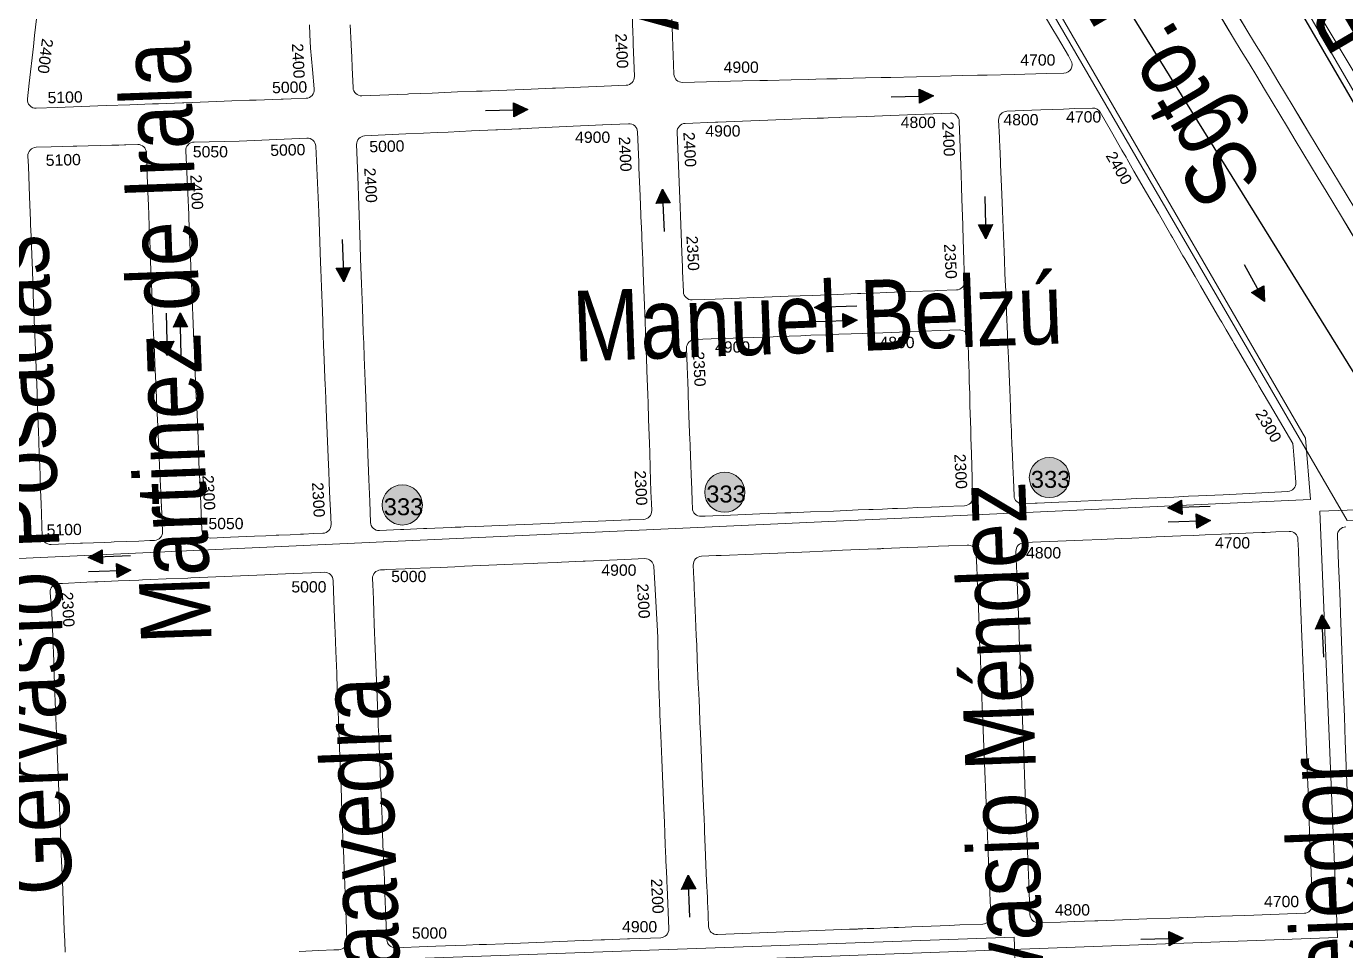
# Model space of a CAD drawing. Header units: millimetres. Extents: x 11558 to 23675, y 49449 to 61482.
# Drawn here: x 15610.6 to 16077.9, y 55784.6 to 56111.9 of the extents above; entities that cross this region are included whole.
import ezdxf

# ---------------------------------------------------------------- set-up
doc = ezdxf.new("R2010")
doc.units = ezdxf.units.MM
for name, color, linetype in [('0. plano base - nombres calles', 22, 'Continuous'), ('0. Plano Base - PLANO', 254, 'Continuous'), ('0. Plano base - sentido calles', 253, 'Continuous'), ('0. vias del tren', 252, 'VÍAS'), ('7. puesta en valor CC la lucila', 212, 'Continuous'), ('Linea 343 REGRESO', 125, 'Continuous'), ('numeración', 7, 'Continuous')]:
    doc.layers.add(name, color=color, linetype=linetype)
for name, color, linetype, true_color in [('Linea 130 IDA', 7, 'Continuous', 0x26921c), ('Linea 41 San Cristobal', 7, 'Continuous', 0xe67300), ('Linea 707 - ex333', 7, 'Continuous', 0xad002b), ('Linea 707 - ex333 -', 7, 'Continuous', 0x616161)]:
    doc.layers.add(name, color=color, linetype=linetype, true_color=true_color)
doc.layers.add('Linea Bicentenario Original', color=7, linetype='Continuous', true_color=0x0000cc, transparency=0.5)
doc.layers.get('7. puesta en valor CC la lucila').off()
doc.styles.get("Standard").update_dxf_attribs({"font": 'arial.ttf'})
doc.linetypes.add('VÍAS', pattern='A,0.15,[130,ltypeshp.shx,S=0.25,R=0,X=0,Y=0],0.15', length=0.3)

# ---------------------------------------------------------------- blocks, each defined once
blk = doc.blocks.new('MANZANAS')
at = {"layer": '0. Plano Base - PLANO', "color": 0, "linetype": 'VÍAS', "lineweight": 5, "ltscale": 4}
for points in [[(5633392.19, 6179345.26), (5633766.17, 6178972.83), (5633911.62, 6178827.98, 0.101414), (5634043.46, 6178741.38, 0.02134), (5634208.17, 6178683.79), (5634894.89, 6178561.57), (5635134.9, 6178519.11), (5635207, 6178505.64), (5635242.16, 6178496.03, -0.077062), (5635335.8, 6178454.16, 0.007448), (5635399.31, 6178414.39, -0.001689), (5635687.6, 6178238.47), (5636190.29, 6177920.23), (5636600.65, 6177660.36)], [(5633388.52, 6179341.14), (5633762.29, 6178968.93), (5633907.74, 6178824.08, 0.101414), (5634041.43, 6178736.27, 0.02138), (5634206.89, 6178678.43), (5634893.93, 6178556.15), (5635133.92, 6178513.7), (5635205.77, 6178500.27), (5635240.71, 6178490.73, -0.077062), (5635332.82, 6178449.54, 0.007448), (5635396.46, 6178409.69, -0.001689), (5635684.68, 6178233.8), (5636187.35, 6177915.58), (5636597.71, 6177655.71)]]:
    blk.add_lwpolyline(points, format="xyb", dxfattribs=at)
at = {"layer": '0. Plano Base - PLANO', "color": 0}
blk.add_lwpolyline([(5635656.94, 6178224.26), (5635696.88, 6178247.35, 0.563567), (5635696.98, 6178252.48), (5635428.57, 6178422.55), (5635373.62, 6178391.01), (5635653.9, 6178224.28, 0.271552)], format="xyb", close=True, dxfattribs=at)
at = {"layer": '0. Plano Base - PLANO', "color": 0, "linetype": 'Continuous', "lineweight": 5}
for points in [[(5635458.23, 6178310.1), (5635463.93, 6178306.51), (5635467.19, 6178304.46), (5635473.68, 6178300.37), (5635475.22, 6178299.4, -0.571245), (5635475.07, 6178294.23), (5635469.68, 6178291.26), (5635459.62, 6178285.72), (5635451.23, 6178281.1), (5635448.3, 6178279.48), (5635443.7, 6178276.95), (5635436.73, 6178273.11), (5635429.32, 6178269.03), (5635421.37, 6178264.65), (5635418.42, 6178263.02), (5635413.48, 6178260.3), (5635405.86, 6178256.1), (5635404.72, 6178255.47), (5635401.56, 6178253.73), (5635398.13, 6178251.84), (5635395.81, 6178250.56), (5635390.45, 6178247.61), (5635383.09, 6178243.55), (5635380.73, 6178242.25), (5635375.3, 6178239.26), (5635367.86, 6178235.16), (5635356.77, 6178229.06, -0.409861), (5635352.72, 6178230.2), (5635346.13, 6178241.74), (5635344.43, 6178244.73), (5635341.86, 6178249.23)], [(5635328.98, 6178243.74), (5635333.29, 6178236.06), (5635333.87, 6178235.03), (5635335.03, 6178232.97), (5635340.62, 6178223.02, -0.412164), (5635339.49, 6178218.95), (5635332.75, 6178215.1), (5635325.38, 6178210.89), (5635323.4, 6178209.76), (5635317.74, 6178206.52), (5635316.83, 6178206), (5635310.28, 6178202.26), (5635307.74, 6178200.81), (5635302.78, 6178197.98), (5635295.14, 6178193.61), (5635293.87, 6178192.89), (5635293.36, 6178192.59), (5635287.55, 6178189.28), (5635279.71, 6178184.8), (5635272.57, 6178180.71), (5635272.13, 6178180.46), (5635269.23, 6178178.81), (5635258.13, 6178172.46, -0.412823), (5635254.04, 6178173.57), (5635250.45, 6178179.78), (5635248.58, 6178183.03), (5635246.51, 6178186.6), (5635246.29, 6178186.99), (5635242.86, 6178192.93)], [(5635230.03, 6178186.2), (5635231.75, 6178183.2), (5635234.16, 6178179.01), (5635238.25, 6178172.69), (5635242.05, 6178166.86, -0.432144), (5635241.02, 6178162.61), (5635236.4, 6178159.99), (5635233.86, 6178158.57), (5635233.35, 6178158.26), (5635225.63, 6178153.88), (5635223.49, 6178152.67), (5635218.12, 6178149.63), (5635210.85, 6178145.5), (5635203.26, 6178141.2), (5635202.93, 6178141.01), (5635200.45, 6178139.61), (5635195.49, 6178136.79), (5635193.6, 6178135.72), (5635186.63, 6178131.77), (5635179.39, 6178127.67), (5635171.77, 6178123.34), (5635164.22, 6178119.06), (5635157.81, 6178115.37, -0.460724), (5635153.51, 6178116.89), (5635151.49, 6178122.16), (5635146.79, 6178134.37), (5635145.39, 6178138.03), (5635142.21, 6178146.29)], [(5635681.3, 6178114.99), (5635672.55, 6178130.37), (5635668.38, 6178137.71), (5635663.14, 6178146.92), (5635659.92, 6178152.57), (5635656.67, 6178158.29), (5635650.22, 6178169.62), (5635648.17, 6178173.24), (5635645.31, 6178178.26), (5635641.63, 6178184.74), (5635636.59, 6178193.57, -0.419579), (5635637.76, 6178197.69)], [(5635304.71, 6177854.86), (5635302.78, 6177858.23), (5635300.83, 6177861.65), (5635292.21, 6177876.76), (5635287.45, 6177885.1), (5635283.63, 6177891.78), (5635280.61, 6177897.08), (5635279.38, 6177899.23), (5635275.01, 6177906.9), (5635270.71, 6177914.42), (5635266.33, 6177922.1), (5635264.95, 6177924.52), (5635262.13, 6177929.46), (5635257.79, 6177937.06), (5635253.61, 6177944.39), (5635249.27, 6177952), (5635244.98, 6177959.47), (5635241.25, 6177965.4, -0.425778), (5635242.3, 6177969.6), (5635243.6, 6177970.35), (5635251.09, 6177974.65), (5635253.54, 6177976.06), (5635254.48, 6177976.6), (5635260.71, 6177980.18), (5635264.3, 6177982.24), (5635267.11, 6177983.86), (5635268.25, 6177984.51), (5635270.65, 6177985.89), (5635275.45, 6177988.65), (5635282.11, 6177992.47), (5635283.1, 6177993.04), (5635285.85, 6177994.62), (5635290.76, 6177997.45), (5635298.3, 6178001.78), (5635305.86, 6178006.12), (5635307.5, 6178007.06), (5635314.53, 6178011.1), (5635323.05, 6178015.99), (5635324.13, 6178016.61, -0.415484), (5635328.23, 6178015.5), (5635331.83, 6178009.17), (5635336.19, 6178001.49), (5635337.37, 6177999.42), (5635340.61, 6177993.74), (5635344.47, 6177986.93), (5635344.96, 6177986.09), (5635348.72, 6177979.46), (5635348.97, 6177979.03), (5635349.3, 6177978.44), (5635352.86, 6177972.19), (5635353.31, 6177971.4), (5635357.5, 6177964.04), (5635359.06, 6177961.29), (5635361.79, 6177956.5), (5635366.22, 6177948.71), (5635366.81, 6177947.66), (5635370.36, 6177941.42), (5635374.68, 6177933.82), (5635376.82, 6177930.07), (5635379.04, 6177926.17), (5635381.42, 6177921.97), (5635383.24, 6177918.78), (5635384.79, 6177916.05), (5635387.53, 6177911.24), (5635391.42, 6177904.41, -0.413574), (5635390.3, 6177900.32), (5635388.76, 6177899.44), (5635384.18, 6177896.82), (5635378.15, 6177893.38)]]:
    blk.add_lwpolyline(points, format="xyb", dxfattribs=at)
for points in [[(5635492.92, 6178287.87), (5635499.64, 6178283.57), (5635505.88, 6178279.55), (5635508.33, 6178277.99), (5635509.09, 6178277.51), (5635513.1, 6178274.93), (5635520.6, 6178270.13), (5635527.67, 6178265.63), (5635535.09, 6178260.91), (5635536.01, 6178260.32), (5635542.34, 6178256.3), (5635543.44, 6178255.59), (5635544.85, 6178254.71), (5635549.55, 6178251.72), (5635552.81, 6178249.67), (5635557.09, 6178246.96), (5635564.28, 6178242.4), (5635565.36, 6178241.73), (5635567.97, 6178240.08), (5635571.72, 6178237.71), (5635572.72, 6178237.09), (5635576.73, 6178234.56), (5635578.83, 6178233.24), (5635586.23, 6178228.59), (5635587.41, 6178227.86), (5635589.4, 6178226.61), (5635593.73, 6178223.88), (5635607.5, 6178215.27), (5635608.22, 6178214.1), (5635609.7, 6178211.72), (5635612.07, 6178207.91), (5635614.81, 6178203.5, -0.420783), (5635613.79, 6178199.33), (5635603.96, 6178193.52), (5635594, 6178187.76), (5635586.42, 6178183.36), (5635583.38, 6178181.63), (5635578.9, 6178179.01), (5635571.22, 6178174.57), (5635567.34, 6178172.35), (5635564.13, 6178170.46), (5635561.84, 6178169.16), (5635560.06, 6178168.11), (5635556.74, 6178166.19), (5635554.93, 6178165.14), (5635550.3, 6178162.46), (5635548.94, 6178161.67), (5635543.54, 6178158.57), (5635536.92, 6178154.74), (5635536.31, 6178154.38), (5635532.52, 6178152.18, -0.415819), (5635528.41, 6178153.29), (5635525.56, 6178158.26), (5635525.54, 6178158.31), (5635523.23, 6178162.35), (5635521.4, 6178165.52), (5635521.38, 6178165.57), (5635519.21, 6178169.35), (5635517.81, 6178171.8), (5635516.96, 6178173.28), (5635516.94, 6178173.33), (5635515.29, 6178176.21), (5635512.76, 6178180.61), (5635512.74, 6178180.67), (5635509.71, 6178185.95), (5635508.36, 6178188.29), (5635508.34, 6178188.34), (5635505.58, 6178193.16), (5635504.14, 6178195.67), (5635504.12, 6178195.72), (5635502.02, 6178199.38), (5635500.02, 6178202.87), (5635499.92, 6178203.04), (5635496.15, 6178209.63), (5635495.42, 6178210.89), (5635495.4, 6178210.95), (5635491.19, 6178218.28), (5635491.17, 6178218.33), (5635490.73, 6178219.1), (5635488.94, 6178222.22), (5635487.29, 6178225.11), (5635486.93, 6178225.72), (5635486.91, 6178225.77), (5635482.58, 6178233.32), (5635482.56, 6178233.37), (5635479.74, 6178238.3), (5635478.23, 6178240.92), (5635478.21, 6178240.97), (5635473.95, 6178248.4), (5635470.11, 6178255.11), (5635469.7, 6178255.83), (5635469.67, 6178255.88), (5635468.07, 6178258.68), (5635466.95, 6178260.64), (5635465.67, 6178262.87), (5635465.31, 6178263.48), (5635462.25, 6178268.83, -0.413232), (5635463.35, 6178272.92), (5635471.01, 6178277.34), (5635473.8, 6178278.91), (5635480.82, 6178282.9), (5635484.34, 6178284.87), (5635489.83, 6178287.96, -0.277377)], [(5635476.72, 6178208.57), (5635470.87, 6178205.27), (5635470.01, 6178204.77), (5635462.53, 6178200.51), (5635455.1, 6178196.29), (5635451.16, 6178194.05), (5635447.28, 6178191.84), (5635446.22, 6178191.24), (5635440, 6178187.7), (5635432.27, 6178183.31), (5635424.86, 6178179.1), (5635417.41, 6178174.86), (5635414.24, 6178173.07), (5635409.86, 6178170.57), (5635402.33, 6178166.29), (5635399.09, 6178164.44), (5635395.27, 6178162.27, -0.41374), (5635391.18, 6178163.4), (5635387.57, 6178169.72), (5635386.85, 6178170.98), (5635384.25, 6178175.54), (5635381.01, 6178181.21), (5635377.87, 6178186.76), (5635376.32, 6178189.44), (5635363.15, 6178212.51, -0.414107), (5635364.27, 6178216.6), (5635373.59, 6178221.92), (5635374.34, 6178222.35), (5635381.94, 6178226.68), (5635389.67, 6178231.09), (5635397.23, 6178235.4), (5635402.51, 6178238.41), (5635404.86, 6178239.75), (5635406.8, 6178240.85), (5635408.24, 6178241.67), (5635411.7, 6178243.64), (5635412.37, 6178244.02), (5635417.02, 6178246.68), (5635419.95, 6178248.34), (5635427.57, 6178252.69), (5635435.32, 6178257.1), (5635445.95, 6178263.16, -0.415717), (5635450.05, 6178262.03), (5635456.25, 6178251.03), (5635459.18, 6178245.82), (5635461.49, 6178241.72), (5635463.52, 6178238.12), (5635468.1, 6178229.98), (5635468.51, 6178229.25), (5635472.43, 6178222.29), (5635477.86, 6178212.65, -0.41403)], [(5635350.63, 6178206.16), (5635356, 6178196.8), (5635356.99, 6178195.08), (5635361.92, 6178186.48), (5635366.94, 6178177.71), (5635367.21, 6178177.25), (5635370.98, 6178170.62), (5635371.76, 6178169.27), (5635373.31, 6178166.52), (5635375.48, 6178162.73), (5635379.82, 6178155.13), (5635381.09, 6178152.9), (5635382.7, 6178150.06), (5635383.85, 6178148.06), (5635388.26, 6178140.26), (5635390.27, 6178136.72), (5635392.53, 6178132.73), (5635396.83, 6178125.16), (5635398.22, 6178122.69), (5635401.05, 6178117.7), (5635405.31, 6178110.13), (5635406.78, 6178107.5), (5635409.59, 6178102.53), (5635411.67, 6178098.81), (5635413.61, 6178095.32), (5635415.7, 6178091.68), (5635416.96, 6178089.45, -0.41174), (5635415.84, 6178085.38), (5635411.7, 6178083), (5635411.29, 6178082.77), (5635401.88, 6178077.36), (5635394.24, 6178072.97), (5635392.88, 6178072.19), (5635390.53, 6178070.84), (5635386.64, 6178068.6), (5635379.27, 6178064.37), (5635376.51, 6178062.8), (5635371.6, 6178059.96), (5635364.29, 6178055.76), (5635360.69, 6178053.69), (5635359.65, 6178053.09), (5635357.94, 6178052.12), (5635356.69, 6178051.4), (5635349.2, 6178047.09), (5635348.17, 6178046.5), (5635342.17, 6178043.06), (5635341.13, 6178042.45), (5635334.59, 6178038.7, -0.415503), (5635330.49, 6178039.82), (5635326.81, 6178046.29), (5635322.99, 6178052.98), (5635319.95, 6178058.31), (5635318.65, 6178060.59), (5635316.44, 6178064.49), (5635314.91, 6178067.17), (5635314.37, 6178068.12), (5635310.11, 6178075.6), (5635305.7, 6178083.35), (5635301.53, 6178090.7), (5635299.09, 6178095), (5635297.2, 6178098.33), (5635292.91, 6178105.9), (5635288.73, 6178113.27), (5635284.36, 6178120.98), (5635281.93, 6178125.28), (5635280.13, 6178128.46), (5635275.04, 6178137.48), (5635269.91, 6178146.56), (5635264.43, 6178156.25, -0.410952), (5635265.54, 6178160.32), (5635278.18, 6178167.65), (5635283.56, 6178170.77), (5635287.82, 6178173.24), (5635291.15, 6178175.17), (5635298.31, 6178179.31), (5635305.8, 6178183.66), (5635306.34, 6178183.97), (5635312.87, 6178187.75), (5635313.41, 6178188.07), (5635315.38, 6178189.21), (5635316.82, 6178190.04), (5635318.96, 6178191.29), (5635320.9, 6178192.41), (5635329.5, 6178197.4), (5635336.35, 6178201.37), (5635338.49, 6178202.61), (5635338.64, 6178202.69), (5635346.52, 6178207.26, -0.415565)], [(5635434.71, 6178096.46), (5635433.44, 6178095.73, -0.415165), (5635429.34, 6178096.86), (5635428.2, 6178098.87), (5635426.02, 6178102.71), (5635423.53, 6178107.1), (5635421.74, 6178110.24), (5635418.53, 6178115.91), (5635418.11, 6178116.66), (5635417.4, 6178117.9), (5635414.69, 6178122.67), (5635413.12, 6178125.44), (5635411.37, 6178128.52), (5635409.48, 6178131.86), (5635408.84, 6178132.98), (5635407.34, 6178135.64), (5635404.58, 6178140.5), (5635401.38, 6178146.13, -0.414779), (5635402.52, 6178150.22), (5635407.58, 6178153.08), (5635411.18, 6178155.12), (5635420.73, 6178160.53), (5635426.78, 6178163.96), (5635428.05, 6178164.68), (5635435.29, 6178168.78), (5635438.39, 6178170.54), (5635443.25, 6178173.29), (5635444.62, 6178174.06), (5635447.01, 6178175.41), (5635450.77, 6178177.54), (5635457.99, 6178181.63), (5635465.72, 6178186.01), (5635471.8, 6178189.45), (5635472.91, 6178190.08), (5635478.35, 6178193.16), (5635484.14, 6178196.44, -0.416305), (5635488.24, 6178195.29), (5635489.04, 6178193.85), (5635491.45, 6178189.51), (5635492.88, 6178186.95), (5635494.25, 6178184.49), (5635495.54, 6178182.17), (5635495.69, 6178181.91), (5635497.84, 6178178.05), (5635498.47, 6178176.9), (5635499.84, 6178174.45), (5635504.05, 6178166.89), (5635505.33, 6178164.56), (5635508.17, 6178159.48), (5635512.37, 6178151.94), (5635515.61, 6178146.12, -0.410922), (5635514.48, 6178142.06), (5635507.8, 6178138.24), (5635506.76, 6178137.64), (5635504.35, 6178136.27), (5635500.08, 6178133.83), (5635496.94, 6178132.03), (5635493.88, 6178130.28), (5635492.32, 6178129.39), (5635489.25, 6178127.63), (5635486.39, 6178126), (5635485.07, 6178125.25), (5635481.74, 6178123.35), (5635478.28, 6178121.36), (5635474.11, 6178118.98), (5635467.1, 6178114.98), (5635461.02, 6178111.5), (5635459.19, 6178110.45), (5635451.51, 6178106.07), (5635440.24, 6178099.62), (5635437.04, 6178097.79)], [(5635624.81, 6178185.91), (5635626.67, 6178182.65), (5635628.88, 6178178.79), (5635630.63, 6178175.71), (5635633.09, 6178171.41), (5635637.46, 6178163.76), (5635641.91, 6178155.98), (5635646.03, 6178148.77), (5635654.67, 6178133.63), (5635663.21, 6178118.69), (5635665.67, 6178114.37), (5635666.74, 6178112.5), (5635667.68, 6178110.86), (5635669.28, 6178108.06), (5635671.43, 6178104.3), (5635671.68, 6178103.84), (5635675.93, 6178096.41), (5635680.48, 6178088.43), (5635684.9, 6178080.7), (5635688.97, 6178073.58, -0.415369), (5635687.84, 6178069.48), (5635672.31, 6178060.68), (5635669.34, 6178059), (5635661.95, 6178054.82), (5635659.48, 6178053.43), (5635654.4, 6178050.55), (5635646.6, 6178046.13), (5635639.29, 6178042), (5635631.77, 6178037.74), (5635629.27, 6178036.33), (5635624.09, 6178033.4), (5635623.2, 6178032.89), (5635616.85, 6178029.3), (5635612.58, 6178026.89), (5635605.86, 6178023.14, -0.411478), (5635601.8, 6178024.28), (5635597.7, 6178031.46), (5635593.48, 6178038.88), (5635589.23, 6178046.35), (5635587.35, 6178049.66), (5635585.75, 6178052.45), (5635585.36, 6178053.14), (5635584.92, 6178053.91), (5635583.38, 6178056.62), (5635580.64, 6178061.44), (5635572.09, 6178076.44), (5635569.2, 6178081.53), (5635567.81, 6178083.97), (5635567.72, 6178084.11), (5635563.52, 6178091.49), (5635560.59, 6178096.64), (5635559.22, 6178099.05), (5635557.13, 6178102.72), (5635556.66, 6178103.55), (5635554.89, 6178106.64), (5635552.96, 6178110.03), (5635550.66, 6178114.08), (5635546.4, 6178121.57), (5635541.97, 6178129.34), (5635538.11, 6178136.11, -0.413089), (5635539.23, 6178140.2), (5635539.26, 6178140.22), (5635557.29, 6178150.58), (5635562.89, 6178153.79), (5635564.79, 6178154.89), (5635569.17, 6178157.4), (5635572.4, 6178159.26), (5635576.71, 6178161.73), (5635579.79, 6178163.51), (5635587.38, 6178167.87), (5635591.19, 6178170.08), (5635594.85, 6178172.16), (5635599.88, 6178175.07), (5635602.27, 6178176.42), (5635602.77, 6178176.71), (5635609.64, 6178180.66), (5635612.34, 6178182.2), (5635613.3, 6178182.76), (5635616.65, 6178184.68), (5635620.71, 6178187.02, -0.414972)], [(5635251.84, 6178149.1), (5635263.58, 6178128.81), (5635266.93, 6178122.91), (5635272.36, 6178113.34), (5635273.59, 6178111.17), (5635276.62, 6178105.84), (5635280.91, 6178098.27), (5635282.61, 6178095.27), (5635285.12, 6178090.86), (5635286.75, 6178087.97), (5635289.38, 6178083.34), (5635292.55, 6178077.8), (5635293.76, 6178075.67), (5635294.59, 6178074.22), (5635298.1, 6178068.1), (5635302.31, 6178060.77), (5635306.6, 6178053.29), (5635309.05, 6178049.03), (5635310.93, 6178045.76), (5635312.51, 6178042.99), (5635313.91, 6178040.55), (5635315.91, 6178037.07), (5635318.41, 6178032.73, -0.414026), (5635317.3, 6178028.63), (5635314.55, 6178027.05), (5635311.33, 6178025.2), (5635310.39, 6178024.65), (5635307.28, 6178022.86), (5635303.76, 6178020.84), (5635302.89, 6178020.34), (5635299.74, 6178018.53), (5635296.31, 6178016.55), (5635288.88, 6178012.28), (5635282.79, 6178008.77, -0.414685), (5635278.69, 6178009.88), (5635275.68, 6178015.13), (5635271.12, 6178023.08), (5635266.81, 6178030.6), (5635265.03, 6178033.71), (5635262.56, 6178038.02), (5635258.28, 6178045.49), (5635253.99, 6178052.97), (5635249.56, 6178060.69), (5635247.69, 6178063.96), (5635245.91, 6178067.06), (5635245.42, 6178067.92), (5635240.91, 6178075.79), (5635236.64, 6178083.23), (5635232.24, 6178090.91), (5635230.68, 6178093.63), (5635228.07, 6178098.18), (5635226.54, 6178100.85), (5635223.81, 6178105.61), (5635223.05, 6178106.93), (5635219.28, 6178113.43), (5635211.76, 6178126.39, -0.421389), (5635212.91, 6178130.53), (5635226.89, 6178138.19), (5635247.75, 6178150.2, -0.413627)], [(5635524.9, 6177977.25), (5635506.82, 6177966.93, -0.413478), (5635502.73, 6177968.04), (5635498.96, 6177974.6), (5635498.84, 6177974.81), (5635497.64, 6177976.89), (5635494.65, 6177982.11), (5635491.88, 6177986.92), (5635490.22, 6177989.81), (5635485.87, 6177997.37), (5635485.12, 6177998.69), (5635483.73, 6178001.12), (5635481.5, 6178004.99), (5635476.15, 6178014.32), (5635472.99, 6178019.8), (5635468.61, 6178027.43), (5635466.63, 6178030.88), (5635464.22, 6178035.07), (5635462.77, 6178037.6), (5635460.66, 6178041.27), (5635459.92, 6178042.55), (5635455.61, 6178050.06), (5635453.09, 6178054.45), (5635451.35, 6178057.47), (5635448.32, 6178062.76), (5635446.91, 6178065.21), (5635445.62, 6178067.45), (5635445.17, 6178068.23), (5635443.03, 6178071.96), (5635442.96, 6178072.08), (5635442.28, 6178073.26), (5635441.42, 6178074.75), (5635440.09, 6178077.07), (5635438.92, 6178079.11, -0.41419), (5635440.03, 6178083.21), (5635444.54, 6178085.8), (5635446.1, 6178086.69), (5635448.67, 6178088.17), (5635453.7, 6178091.06), (5635458.47, 6178093.8), (5635465.96, 6178098.1), (5635473.34, 6178102.34), (5635477.38, 6178104.67), (5635479.79, 6178106.05), (5635480.06, 6178106.2), (5635480.82, 6178106.65), (5635488.5, 6178111.05), (5635494.1, 6178114.27), (5635495.2, 6178114.9), (5635495.47, 6178115.06), (5635496.04, 6178115.39), (5635503.47, 6178119.66), (5635509.61, 6178123.18), (5635509.86, 6178123.33), (5635516.01, 6178126.86), (5635516.06, 6178126.89), (5635521.77, 6178130.17, -0.414718), (5635525.87, 6178129.06), (5635526.26, 6178128.37), (5635528.35, 6178124.73), (5635529.86, 6178122.09), (5635532.22, 6178117.97), (5635534.15, 6178114.59), (5635538.53, 6178106.93), (5635539.21, 6178105.74), (5635541.17, 6178102.32), (5635542.71, 6178099.62), (5635544.26, 6178096.92), (5635546.91, 6178092.28), (5635547.78, 6178090.76), (5635549.35, 6178088.03), (5635549.94, 6178086.99), (5635551.37, 6178084.49), (5635555.56, 6178077.18), (5635559.94, 6178069.51), (5635564.31, 6178061.88), (5635568.44, 6178054.66), (5635572.84, 6178046.97), (5635574.14, 6178044.71), (5635577.15, 6178039.43), (5635578.67, 6178036.78), (5635581.44, 6178031.95), (5635585.71, 6178024.48), (5635589.61, 6178017.67, -0.41446), (5635588.49, 6178013.57), (5635581.42, 6178009.53), (5635578.18, 6178007.68), (5635569.85, 6178002.93), (5635566.7, 6178001.12), (5635562.6, 6177998.78), (5635561.26, 6177998.02), (5635555.03, 6177994.46), (5635553.99, 6177993.86), (5635553.16, 6177993.39), (5635552.96, 6177993.28), (5635551.61, 6177992.51), (5635551.4, 6177992.39), (5635550.12, 6177991.66), (5635549.95, 6177991.56), (5635548.73, 6177990.86), (5635548.23, 6177990.58), (5635547.47, 6177990.14), (5635545.11, 6177988.79), (5635539.99, 6177985.87), (5635532.43, 6177981.55)], [(5635229.58, 6177981.84), (5635227.8, 6177984.98), (5635226.99, 6177986.41), (5635226.42, 6177987.42), (5635225.69, 6177988.7), (5635225.64, 6177988.8), (5635223.9, 6177991.86), (5635221.49, 6177996.13), (5635219.07, 6178000.39), (5635217.21, 6178003.68), (5635215.35, 6178006.97), (5635212.93, 6178011.25), (5635211.27, 6178014.18), (5635208.68, 6178018.75), (5635204.54, 6178026.03), (5635201.66, 6178031.09), (5635200.13, 6178033.78), (5635195.64, 6178041.66), (5635191.86, 6178048.31), (5635191.65, 6178048.68), (5635187.35, 6178056.23), (5635183.01, 6178063.87), (5635180.34, 6178068.56), (5635178.75, 6178071.35), (5635177.07, 6178074.3), (5635175.08, 6178077.8), (5635174.35, 6178079.07), (5635170.11, 6178086.52), (5635164.8, 6178095.85), (5635163, 6178098.96, -0.41952), (5635164.14, 6178103.08), (5635168.84, 6178105.69), (5635172.45, 6178107.7), (5635175.64, 6178109.46), (5635176.77, 6178110.1), (5635180.31, 6178112.06), (5635184.08, 6178114.15), (5635187.6, 6178116.11), (5635189.77, 6178117.31), (5635191.47, 6178118.26), (5635191.94, 6178118.52), (5635195.61, 6178120.56, -0.410875), (5635199.67, 6178119.42), (5635203.62, 6178112.5), (5635206.57, 6178107.32), (5635208.96, 6178103.1), (5635210.59, 6178100.26), (5635212.55, 6178096.81), (5635214.09, 6178094.1), (5635217.59, 6178087.96), (5635218.94, 6178085.58), (5635219.04, 6178085.4), (5635219.95, 6178083.81), (5635221.78, 6178080.6), (5635223.93, 6178076.82), (5635224.5, 6178075.83), (5635226.12, 6178072.98), (5635228.71, 6178068.48), (5635230.39, 6178065.55), (5635232.52, 6178061.88), (5635234.75, 6178058.02), (5635236.92, 6178054.28), (5635239.04, 6178050.61), (5635242.81, 6178044.12), (5635243.58, 6178042.79), (5635244.62, 6178040.99), (5635245.65, 6178039.22), (5635247.89, 6178035.34), (5635252.15, 6178027.99), (5635253.7, 6178025.31), (5635254.65, 6178023.68), (5635256.46, 6178020.55), (5635258.46, 6178017.09), (5635261.05, 6178012.62), (5635263.48, 6178008.44), (5635266.63, 6178002.99, -0.416239), (5635265.52, 6177998.88), (5635264.11, 6177998.07), (5635260.68, 6177996.11), (5635253.11, 6177991.8), (5635252.22, 6177991.29), (5635250.12, 6177990.09), (5635243.31, 6177986.21), (5635242.71, 6177985.87), (5635233.67, 6177980.71, -0.415087)], [(5635489.51, 6177956.68), (5635479.9, 6177951.21), (5635479.26, 6177950.85), (5635472.17, 6177946.81), (5635471.2, 6177946.27), (5635463.03, 6177941.62), (5635456.18, 6177937.72), (5635448.74, 6177933.49), (5635441.27, 6177929.24), (5635435.82, 6177926.14), (5635433.59, 6177924.87), (5635429.61, 6177922.61), (5635426.19, 6177920.66), (5635420.24, 6177917.27), (5635417.52, 6177915.73), (5635407.82, 6177910.21, -0.413817), (5635403.73, 6177911.33), (5635399.82, 6177918.17), (5635395.64, 6177925.5), (5635393.25, 6177929.69), (5635391.84, 6177932.15), (5635391.2, 6177933.29), (5635386.88, 6177940.85), (5635383.06, 6177947.55), (5635382.58, 6177948.39), (5635378.33, 6177955.83), (5635374.66, 6177962.26), (5635374.04, 6177963.36), (5635369.72, 6177970.93), (5635367.7, 6177974.47), (5635367.11, 6177975.5), (5635366.02, 6177977.41), (5635365.46, 6177978.4), (5635361.12, 6177985.99), (5635356.81, 6177993.55), (5635352.62, 6178000.89), (5635348.32, 6178008.43), (5635346.19, 6178012.16), (5635343.92, 6178016.14), (5635341.32, 6178020.7), (5635340.31, 6178022.46, -0.413319), (5635341.42, 6178026.55), (5635342.62, 6178027.24), (5635343.11, 6178027.52), (5635348.93, 6178030.87), (5635350.58, 6178031.81), (5635356.6, 6178035.29), (5635359.67, 6178037.04), (5635364.23, 6178039.66), (5635367.24, 6178041.39), (5635374.65, 6178045.64), (5635382.03, 6178049.88), (5635388.53, 6178053.62), (5635389.73, 6178054.31), (5635395.81, 6178057.74), (5635397.05, 6178058.51), (5635403.66, 6178062.33), (5635404.26, 6178062.65), (5635409.42, 6178065.62), (5635416.53, 6178069.7), (5635422.66, 6178073.23, -0.408609), (5635426.73, 6178072.17), (5635430.86, 6178065.28), (5635435.28, 6178057.93), (5635437.36, 6178054.46), (5635439.58, 6178050.59), (5635443.81, 6178042.77), (5635447.88, 6178035.27), (5635452.21, 6178027.74), (5635452.81, 6178026.71), (5635456.45, 6178020.34), (5635456.48, 6178020.29), (5635460.76, 6178012.83), (5635465.16, 6178005.17), (5635469.34, 6177997.89), (5635471.85, 6177993.52), (5635473.76, 6177990.19), (5635475.78, 6177986.66), (5635478.16, 6177982.52), (5635478.53, 6177981.88), (5635479.75, 6177979.75), (5635480.39, 6177978.63), (5635481.98, 6177975.86), (5635482.38, 6177975.17), (5635483.19, 6177973.75), (5635490.63, 6177960.78, -0.415334)]]:
    blk.add_lwpolyline(points, format="xyb", close=True, dxfattribs=at)
blk = doc.blocks.new('707 ida')
at = {"layer": 'Linea 707 - ex333', "lineweight": 211, "true_color": 0xededed}
h = blk.add_hatch(color=7, dxfattribs=at)
h.dxf.hatch_style = 1
edge = h.paths.add_edge_path()
edge.add_arc((-10.26, 6.45), 7.11, 0, 360)
at = {"layer": 'Linea 707 - ex333', "lineweight": 9}
blk.add_circle((-10.26, 6.45), 7.11, dxfattribs=at)
at = {"layer": 'Linea 707 - ex333', "lineweight": 211, "insert": (-16.82, 8.81), "char_height": 6, "attachment_point": 1}
blk.add_mtext_dynamic_manual_height_columns('333', width=27.2677, gutter_width=12.5, heights=[0], dxfattribs=at)

msp = doc.modelspace()

# ---------------------------------------------------------------- hatches: boundary and pattern name
at = {"layer": '0. Plano base - sentido calles', "linetype": 'Continuous', "lineweight": 25, "ltscale": 2, "true_color": 0x1a1a1a}
h = msp.add_hatch(color=250, dxfattribs=at)
h.dxf.hatch_style = 1
h.paths.add_polyline_path([(15931.9, 56087.3), (15926.84, 56089.68), (15926.9, 56087.18)])
h.paths.add_polyline_path([(15931.9, 56087.3), (15926.9, 56087.18), (15926.96, 56084.68)])
h = msp.add_hatch(color=250, dxfattribs=at)
h.dxf.hatch_style = 1
h.paths.add_polyline_path([(15788.17, 56082.45), (15783.11, 56084.84), (15783.17, 56082.34)])
h.paths.add_polyline_path([(15788.17, 56082.45), (15783.17, 56082.34), (15783.23, 56079.84)])
h = msp.add_hatch(color=250, dxfattribs=at)
h.dxf.hatch_style = 1
h.paths.add_polyline_path([(15835.97, 56054.23), (15833.69, 56049.13), (15836.18, 56049.24)])
h.paths.add_polyline_path([(15835.97, 56054.23), (15836.18, 56049.24), (15838.68, 56049.35)])
h = msp.add_hatch(color=250, dxfattribs=at)
h.dxf.hatch_style = 1
h.paths.add_polyline_path([(15950.5, 56036.67), (15952.86, 56041.74), (15950.36, 56041.66)])
h.paths.add_polyline_path([(15950.5, 56036.67), (15950.36, 56041.66), (15947.86, 56041.59)])
h = msp.add_hatch(color=250, dxfattribs=at)
h.dxf.hatch_style = 1
h.paths.add_polyline_path([(15723.05, 56021.39), (15725.33, 56026.49), (15722.83, 56026.38)])
h.paths.add_polyline_path([(15723.05, 56021.39), (15722.83, 56026.38), (15720.34, 56026.27)])
h = msp.add_hatch(color=250, dxfattribs=at)
h.dxf.hatch_style = 1
h.paths.add_polyline_path([(16049.18, 56014.46), (16048.96, 56020.05), (16046.77, 56018.84)])
h.paths.add_polyline_path([(16049.18, 56014.46), (16046.77, 56018.84), (16044.58, 56017.64)])
h = msp.add_hatch(color=250, dxfattribs=at)
h.dxf.hatch_style = 1
h.paths.add_polyline_path([(15889.7, 56012.34), (15894.78, 56010.01), (15894.69, 56012.51)])
h.paths.add_polyline_path([(15889.7, 56012.34), (15894.69, 56012.51), (15894.61, 56015.01)])
h = msp.add_hatch(color=250, dxfattribs=at)
h.dxf.hatch_style = 1
h.paths.add_polyline_path([(15665.05, 56010.43), (15662.68, 56005.37), (15665.18, 56005.44)])
h.paths.add_polyline_path([(15665.05, 56010.43), (15665.18, 56005.44), (15667.68, 56005.5)])
h = msp.add_hatch(color=250, dxfattribs=at)
h.dxf.hatch_style = 1
h.paths.add_polyline_path([(15904.86, 56007.85), (15899.78, 56010.18), (15899.86, 56007.68)])
h.paths.add_polyline_path([(15904.86, 56007.85), (15899.86, 56007.68), (15899.95, 56005.19)])
h = msp.add_hatch(color=250, dxfattribs=at)
h.dxf.hatch_style = 1
h.paths.add_polyline_path([(15660.45, 55995.3), (15662.82, 56000.37), (15660.32, 56000.3)])
h.paths.add_polyline_path([(15660.45, 55995.3), (15660.32, 56000.3), (15657.82, 56000.24)])
h = msp.add_hatch(color=250, dxfattribs=at)
h.dxf.hatch_style = 1
h.paths.add_polyline_path([(16014.88, 55941.36), (16019.96, 55939.03), (16019.87, 55941.53)])
h.paths.add_polyline_path([(16014.88, 55941.36), (16019.87, 55941.53), (16019.79, 55944.03)])
h = msp.add_hatch(color=250, dxfattribs=at)
h.dxf.hatch_style = 1
h.paths.add_polyline_path([(16030.04, 55936.87), (16024.96, 55939.2), (16025.04, 55936.7)])
h.paths.add_polyline_path([(16030.04, 55936.87), (16025.04, 55936.7), (16025.13, 55934.2)])
h = msp.add_hatch(color=250, dxfattribs=at)
h.dxf.hatch_style = 1
h.paths.add_polyline_path([(15632.46, 55923.84), (15637.55, 55921.51), (15637.46, 55924.01)])
h.paths.add_polyline_path([(15632.46, 55923.84), (15637.46, 55924.01), (15637.38, 55926.5)])
h = msp.add_hatch(color=250, dxfattribs=at)
h.dxf.hatch_style = 1
h.paths.add_polyline_path([(15647.62, 55919.35), (15642.54, 55921.68), (15642.63, 55919.18)])
h.paths.add_polyline_path([(15647.62, 55919.35), (15642.63, 55919.18), (15642.71, 55916.68)])
h = msp.add_hatch(color=250, dxfattribs=at)
h.dxf.hatch_style = 1
h.paths.add_polyline_path([(16069.52, 55903.5), (16067.24, 55898.4), (16069.74, 55898.51)])
h.paths.add_polyline_path([(16069.52, 55903.5), (16069.74, 55898.51), (16072.24, 55898.61)])
h = msp.add_hatch(color=250, dxfattribs=at)
h.dxf.hatch_style = 1
h.paths.add_polyline_path([(15844.96, 55811.33), (15842.68, 55806.23), (15845.18, 55806.34)])
h.paths.add_polyline_path([(15844.96, 55811.33), (15845.18, 55806.34), (15847.68, 55806.45)])
h = msp.add_hatch(color=250, dxfattribs=at)
h.dxf.hatch_style = 1
h.paths.add_polyline_path([(16020.35, 55788.91), (16015.29, 55791.29), (16015.35, 55788.79)])
h.paths.add_polyline_path([(16020.35, 55788.91), (16015.35, 55788.79), (16015.41, 55786.29)])

# ---------------------------------------------------------------- linework, layer by layer
at = {"layer": '0. Plano base - sentido calles', "color": 250, "linetype": 'Continuous', "lineweight": 25, "ltscale": 2, "true_color": 0x1a1a1a}
for points in [[(15916.9, 56086.95), (15931.9, 56087.3), (15926.96, 56084.68), (15926.84, 56089.68), (15931.9, 56087.3)], [(15773.17, 56082.1), (15788.17, 56082.45), (15783.23, 56079.84), (15783.11, 56084.84), (15788.17, 56082.45)], [(15836.62, 56039.25), (15835.97, 56054.23), (15838.68, 56049.35), (15833.69, 56049.13), (15835.97, 56054.23)], [(15950.07, 56051.66), (15950.5, 56036.67), (15947.86, 56041.59), (15952.86, 56041.74), (15950.5, 56036.67)], [(15722.4, 56036.37), (15723.05, 56021.39), (15720.34, 56026.27), (15725.33, 56026.49), (15723.05, 56021.39)], [(16041.95, 56027.6), (16049.18, 56014.46), (16044.58, 56017.64), (16048.96, 56020.05), (16049.18, 56014.46)], [(15904.69, 56012.85), (15889.7, 56012.34), (15894.61, 56015.01), (15894.78, 56010.01), (15889.7, 56012.34)], [(15660.05, 56010.3), (15660.45, 55995.3), (15657.82, 56000.24), (15662.82, 56000.37), (15660.45, 55995.3)], [(15665.45, 55995.44), (15665.05, 56010.43), (15667.68, 56005.5), (15662.68, 56005.37), (15665.05, 56010.43)], [(15889.87, 56007.34), (15904.86, 56007.85), (15899.95, 56005.19), (15899.78, 56010.18), (15904.86, 56007.85)], [(16029.87, 55941.87), (16014.88, 55941.36), (16019.79, 55944.03), (16019.96, 55939.03), (16014.88, 55941.36)], [(16015.05, 55936.36), (16030.04, 55936.87), (16025.13, 55934.2), (16024.96, 55939.2), (16030.04, 55936.87)], [(15647.45, 55924.34), (15632.46, 55923.84), (15637.38, 55926.5), (15637.55, 55921.51), (15632.46, 55923.84)], [(15632.63, 55918.84), (15647.62, 55919.35), (15642.71, 55916.68), (15642.54, 55921.68), (15647.62, 55919.35)], [(16070.17, 55888.52), (16069.52, 55903.5), (16072.24, 55898.61), (16067.24, 55898.4), (16069.52, 55903.5)], [(15845.61, 55796.35), (15844.96, 55811.33), (15847.68, 55806.45), (15842.68, 55806.23), (15844.96, 55811.33)], [(16005.35, 55788.56), (16020.35, 55788.91), (16015.41, 55786.29), (16015.29, 55791.29), (16020.35, 55788.91)]]:
    msp.add_lwpolyline(points, dxfattribs=at)
at = {"layer": '0. vias del tren', "color": 252, "lineweight": 13, "ltscale": 2}
for points in [[(14648.86, 57861.66), (14769.24, 57483.68), (14831.53, 57288.08, 0.101414), (14909.68, 57148.53, 0.02138), (15029.84, 57020.92), (15583.14, 56595.67), (15776.52, 56447.35), (15834.1, 56402.31), (15860.7, 56377.73, -0.077062), (15923.44, 56298.72, 0.007448), (15961.55, 56234.01, -0.001689), (16136.22, 55945.05), (16435.57, 55430.93), (16679.91, 55011.13)], [(14654.1, 57863.33), (14774.48, 57485.35), (14836.77, 57289.75, 0.101414), (14913.84, 57152.12, 0.02134), (15033.44, 57025.08), (15586.49, 56600.03), (15779.89, 56451.7), (15837.66, 56406.5), (15864.43, 56381.77, -0.077062), (15928.22, 56301.44, 0.007448), (15966.25, 56236.87, -0.001689), (16140.96, 55947.85), (16440.33, 55433.7), (16684.66, 55013.9)]]:
    msp.add_lwpolyline(points, format="xyb", dxfattribs=at)
at = {"layer": 'Linea 130 IDA', "lineweight": 15}
msp.add_lwpolyline([(16053.09, 56142.08), (16105.97, 56053.89), (16165.45, 55947.85), (16300.94, 55953.34), (16395.82, 55957.16), (16514.95, 55962.65), (16678.8, 55969.33)], dxfattribs=at)
at = {"layer": 'Linea 343 REGRESO', "lineweight": 15}
msp.add_lwpolyline([(14068.31, 56244.62), (14312.24, 56307.87), (14426.54, 56299.69), (14692.99, 56279.99), (15018.58, 56258.33), (15289.75, 56239.59), (15381.01, 56212.61), (15767.08, 56226.21), (15907.43, 56231.38), (16078.38, 55936.88), (16296.29, 55944.26), (16287.92, 56103.84), (16771.98, 56121.61)], dxfattribs=at)
at = {"layer": 'Linea 41 San Cristobal', "lineweight": 15}
msp.add_lwpolyline([(16676.89, 55966.27), (16516, 55959.55), (16408.43, 55954.98), (16294.49, 55950.4), (16163.97, 55945.79), (15995.32, 56236.01), (15380.96, 56213.9), (15289.72, 56241.17), (14693.23, 56282.54), (14422.52, 56301.5), (14436.52, 56497.27), (14391.33, 56657.14), (14330.32, 56864.83), (14297.16, 56980.55), (14213.56, 57286.05), (14170.72, 57437.63), (14564.68, 57565.26), (14649.96, 57299.71)], dxfattribs=at)
at = {"layer": 'Linea 707 - ex333', "lineweight": 15}
msp.add_lwpolyline([(15906.22, 56238.18), (16063.64, 55966.07), (16065.46, 55944.32), (15256.11, 55907.43), (15248.88, 55820.55), (15231.47, 55817.74), (15084.35, 55793.71), (14986.69, 55777.92), (14883.9, 55760.72), (14851.28, 55755.53), (14829.26, 55752.87), (14762.73, 55723.64), (14605.22, 55653.68), (14570.88, 55638.74), (14526.01, 55617.62), (14403.83, 55564.06), (14391.09, 55558.38), (14418.69, 56035.24), (14434.01, 56302.72)], dxfattribs=at)
at = {"layer": 'Linea 707 - ex333 -', "lineweight": 15}
msp.add_lwpolyline([(15004.08, 58006.28), (15054.81, 57852.71), (15244.59, 57103.36), (15293.85, 57066.81), (15041.63, 56739.12), (14859.16, 56708.95), (14685.35, 56789.76), (14378.63, 56704.23), (14437.37, 56497.75), (14423.5, 56295.82), (14380.05, 55543.62), (14849.02, 55741.12), (15259.02, 55813.38), (15254.74, 55758.99), (16074.96, 55789.16), (16068.71, 55940.22), (16290.82, 55948.33), (16284.29, 56100.61), (16770.05, 56119.2)], dxfattribs=at)
at = {"layer": 'Linea Bicentenario Original', "color": 14, "lineweight": 15, "true_color": 0x8c0d0d}
msp.add_lwpolyline([(15474.96, 54947.17), (15468.93, 55089.76), (15461.99, 55309.98), (15977.84, 55329.01), (15960.47, 55789.33), (15248.52, 55763.91), (15288.68, 56244.77), (15306.84, 56249.45), (15374.45, 56229.18), (15460.68, 56430.05), (14880.38, 56875.57), (14873.65, 56880.39), (14661.17, 56833), (14471.07, 57529.64), (14658.37, 57592.11), (14605.15, 57763.93)], dxfattribs=at)

# ---------------------------------------------------------------- block references
at = {"layer": '0. Plano Base - PLANO', "color": 28, "lineweight": 5, "true_color": 0x0d0d0d, "rotation": 332.5463477508169}
msp.add_blockref('MANZANAS', (-7833237.48, -2828296.13), dxfattribs=at)
at = {"layer": '7. puesta en valor CC la lucila', "color": 250, "lineweight": 30, "rotation": 332.5463477508169}
msp.add_blockref('MANZANAS', (-7833237.48, -2828296.13), dxfattribs=at)
at = {"layer": 'Linea 707 - ex333', "lineweight": 15}
for p in [(15983.21, 55945.65), (15868.23, 55940.46), (15754, 55935.94)]:
    msp.add_blockref('707 ida', p, dxfattribs=at)

# ---------------------------------------------------------------- texts
at = {"layer": '0. plano base - nombres calles', "color": 250, "lineweight": 15, "true_color": 0x1a1a1a, "char_height": 25, "attachment_point": 1}
for s, insert, rotation in [('{\\fArial Narrow|b0|i0|c0|p34;Antártida Argentina}', (15816.7, 56109.43), 92.5008), ('{\\fArial Narrow|b0|i0|c0|p34;Sgto. Baigorria}', (16027.72, 56045.13), 120.3292), ('{\\fArial Narrow|b0|i0|c0|p34;Sgto. Baigorria}', (16111.53, 56035.65), 120.3292), ('{\\fArial Narrow|b0|i0|c0|p34;Martinez de Irala}', (15651.27, 55892.78), 92.1074), ('{\\fArial Narrow|b0|i0|c0|p34;Gervasio Posadas}', (15601.85, 55803.7), 92.1074), ('{\\fArial Narrow|b0|i0|c0|p34;Manuel Belzú}', (15803.62, 56018.13), 2.1299), ('{\\fArial Narrow|b0|i0|c0|p34;Gervasio Méndez}', (15947.83, 55725.4), 92.1477), ('{\\fArial Narrow|b0|i0|c0|p34;Cornelio Saavedra}', (15722.82, 55644.02), 92.1074), ('{\\fArial Narrow|b0|i0|c0|p34;Cárlos Tejedor}', (16063.5, 55665.13), 92.1477)]:
    msp.add_mtext_dynamic_manual_height_columns(s, width=329.255, gutter_width=12.5, heights=[0], dxfattribs=dict(at, insert=insert, rotation=rotation))
at = {"layer": 'numeración', "color": 251, "true_color": 0x606162, "char_height": 4, "attachment_point": 1}
for s, insert, rotation in [('2400', (15823.19, 56109.51), 272.9402), ('\\pt12;2400', (15620.13, 56107.25), 262.3884), ('2400', (15708.6, 56105.97), 272.9402), ('5000', (15697.57, 56092.18), 1.3691), ('5100', (15618.04, 56088.64), 1.3691), ('2400', (15938.96, 56078.34), 272.9402), ('5000', (15732.02, 56071.27), 1.3691), ('2400', (15824.4, 56072.97), 272.9402), ('2400', (15847.27, 56074.57), 272.9402), ('5000', (15696.92, 56069.97), 1.3691), ('2400', (15996.24, 56068.09), 300.1722), ('5100', (15617.39, 56066.44), 1.3691), ('2400', (15672.62, 56059.49), 272.9402), ('2400', (15734.24, 56061.92), 272.9402), ('2350', (15848.36, 56037.84), 272.9402), ('2350', (15939.62, 56034.99), 272.9402), ('2350', (15850.65, 55996.84), 272.9402), ('2300', (16049.21, 55976.78), 300.1722), ('2300', (15943.25, 55960.6), 272.9402), ('2300', (15676.91, 55953.06), 272.9402), ('2300', (15715.75, 55950.53), 272.9402), ('2300', (15829.98, 55954.73), 272.9402), ('5100', (15617.72, 55935.48), 1.3691), ('2300', (15830.87, 55914.69), 272.9402), ('2300', (15627.06, 55911.69), 272.9402), ('2200', (15835.78, 55810.17), 272.9402)]:
    msp.add_mtext_dynamic_manual_height_columns(s, width=16.0314, gutter_width=12.5, heights=[0], dxfattribs=dict(at, insert=insert, rotation=rotation))
for s, insert in [('4700', (15962.65, 56101.99)), ('4900', (15857.57, 56099.43)), ('4700', (15978.88, 56081.83)), ('4900', (15851.1, 56076.85)), ('4800', (15920.29, 56079.88)), ('4800', (15956.68, 56080.83)), ('4900', (15804.96, 56074.62)), ('5050', (15669.54, 56069.49)), ('4800', (15912.76, 56001.94)), ('4900', (15854.52, 56000.34)), ('5050', (15675.07, 55937.81)), ('4800', (15964.69, 55927.45)), ('4700', (16031.63, 55930.98)), ('5000', (15739.81, 55919.08)), ('4900', (15814.26, 55921.32)), ('5000', (15704.45, 55915.4)), ('4800', (15974.9, 55800.99)), ('4700', (16048.99, 55803.95)), ('5000', (15747.15, 55792.79)), ('4900', (15821.6, 55795.03))]:
    msp.add_mtext_dynamic_manual_height_columns(s, width=16.0314, gutter_width=12.5, heights=[0], dxfattribs=dict(at, insert=insert))

doc.saveas('drawing.dxf')
